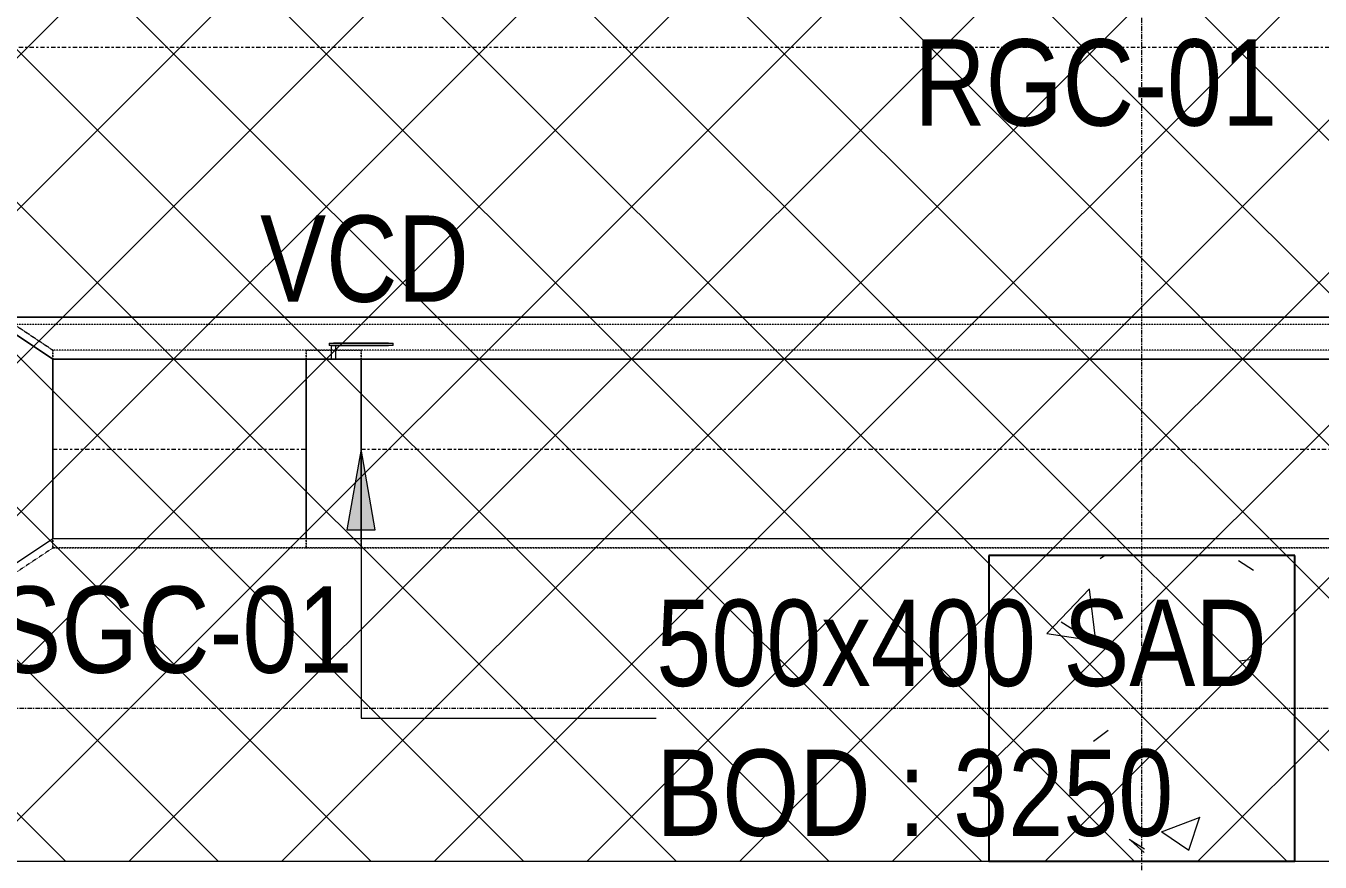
# Model space of a CAD drawing. Header units: inches. Extents: x -83664 to 20107, y -47222 to 19398.
# Drawn here: x -40073 to -36477, y -37192 to -34867 of the extents above; entities that cross this region are included whole.
import ezdxf

# ---------------------------------------------------------------- set-up
doc = ezdxf.new("R2010")
doc.units = ezdxf.units.IN
doc.header["$MEASUREMENT"] = 0
for name, pattern in [('Center', [29.999999, 12, -6, 6, -6]), ('Grid Line', [22.225, 12.7, -3.175, 3.175, -3.175]), ('Hidden 0_50', [1.0584, 0.5292, -0.5292])]:
    doc.linetypes.add(name, pattern=pattern)
for name, color, linetype, lineweight in [('A-COLS', 7, 'Continuous', 9), ('A-DETL-GENF', 7, 'Continuous', 9), ('G-ANNO-TEXT', 7, 'Continuous', 9), ('M-HVAC-DUCT-CNTR', 7, 'Center', 9), ('M-HVAC-DUCT-IDEN', 7, 'Continuous', 18), ('S-GRID', 7, 'Continuous', 9)]:
    doc.layers.add(name, color=color, linetype=linetype, lineweight=lineweight)
doc.layers.add('A-DETL', color=7, linetype='Continuous', lineweight=18, true_color=0x00a600)
doc.layers.add('M-HVAC-DUCT', color=7, linetype='Continuous', lineweight=9, true_color=0xffe97f)
doc.styles.add('Arial Narrow_21', font='ARIALN.TTF', dxfattribs={"height": 240})

# ---------------------------------------------------------------- blocks, each defined once
blk = doc.blocks.new('TEMW-ME-DMP-Volume Control Damper - Standard-7662304-FIRST FLOOR AC CONDITIONING LAYOUT - PART A')
at = {"layer": 'M-HVAC-DUCT', "color": 30, "true_color": 0xff7f00}
for p, q in [((-165.1, 288.1), (-165.1, 294.45)), ((-152.4, 294.45), (-165.1, 294.45)), ((-165.1, 288.1), (-152.4, 288.1)), ((0, 294.45), (-152.4, 294.45)), ((-152.4, 294.45), (0, 294.45)), ((0, 288.1), (-152.4, 288.1)), ((-152.4, 288.1), (0, 288.1)), ((-6.35, 250), (-6.35, 288.1)), ((6.35, 288.1), (-6.35, 288.1)), ((6.35, 288.1), (-6.35, 288.1)), ((12.7, 294.45), (0, 294.45)), ((0, 288.1), (12.7, 288.1)), ((6.35, 288.1), (6.35, 250)), ((12.7, 294.45), (12.7, 288.1)), ((-76.2, 250), (-76.2, -250)), ((-76.2, -250), (-76.2, 250)), ((76.2, 250), (-76.2, 250)), ((-76.2, 250), (76.2, 250)), ((-76.2, 250), (76.2, 250)), ((-6.35, 250), (6.35, 250)), ((-6.35, 250), (6.35, 250)), ((76.2, 250), (76.2, -250)), ((76.2, -250), (76.2, 250)), ((-76.2, -250), (76.2, -250)), ((-76.2, -250), (76.2, -250)), ((-76.2, -250), (76.2, -250))]:
    blk.add_line(p, q, dxfattribs=at)
blk = doc.blocks.new('M_Rectangular Transition - Length - Standard-8295204-FIRST FLOOR AC CONDITIONING LAYOUT - PART A')
at = {"layer": 'M-HVAC-DUCT', "color": 30, "true_color": 0xff7f00}
for p, q in [((0, 250), (375, 500)), ((0, 250), (375, 500)), ((375, -500), (375, 500)), ((375, 500), (375, -500)), ((0, 250), (0, -250)), ((0, -250), (0, 250)), ((0, -250), (375, -500)), ((375, -500), (0, -250))]:
    blk.add_line(p, q, dxfattribs=at)
blk = doc.blocks.new('TEMW-SMBZ-HO-BM-HVAC-00002_rvt-1-FIRST FLOOR AC CONDITIONING LAYOUT - PART A')
at = {"layer": 'M-HVAC-DUCT', "color": 30, "linetype": 'Hidden 0_50', "true_color": 0xff7f00}
for p, q in [((111458, 62603.7), (111083, 62853.7)), ((111083, 62853.7), (111458, 62603.7)), ((109156.7, 62675.6), (115905.4, 62675.6)), ((109156.7, 62675.6), (115905.4, 62675.6)), ((111458, 62053.7), (111458, 62603.7)), ((111458, 62603.7), (111458, 62053.7)), ((112162.1, 62603.7), (111458, 62603.7)), ((112162.1, 62603.7), (111458, 62603.7)), ((111458, 62053.7), (111458, 62603.7)), ((111458, 62603.7), (111458, 62053.7)), ((112162.1, 62603.7), (112162.1, 62053.7)), ((112314.5, 62603.7), (112162.1, 62603.7)), ((112162.1, 62603.7), (112314.5, 62603.7)), ((112162.1, 62053.7), (112162.1, 62603.7)), ((112162.1, 62053.7), (112162.1, 62603.7)), ((112162.1, 62603.7), (112162.1, 62053.7)), ((112314.5, 62053.7), (112314.5, 62603.7)), ((112314.5, 62603.7), (112314.5, 62053.7)), ((118309, 62603.7), (112314.5, 62603.7)), ((118309, 62603.7), (112314.5, 62603.7)), ((112314.5, 62053.7), (112314.5, 62603.7)), ((112314.5, 62603.7), (112314.5, 62053.7)), ((111458, 62053.7), (111083, 61803.7)), ((111458, 62053.7), (111083, 61803.7)), ((111458, 62053.7), (112162.1, 62053.7)), ((112162.1, 62053.7), (111458, 62053.7)), ((112162.1, 62053.7), (112314.5, 62053.7)), ((112314.5, 62053.7), (112162.1, 62053.7)), ((112314.5, 62053.7), (118309, 62053.7)), ((118309, 62053.7), (112314.5, 62053.7))]:
    blk.add_line(p, q, dxfattribs=at)
at = {"layer": 'M-HVAC-DUCT', "color": 30, "true_color": 0xff7f00}
for p, q in [((115905.4, 62695.6), (109156.7, 62695.6)), ((109156.7, 62695.6), (115905.4, 62695.6)), ((111458, 62578.7), (111458, 62078.7)), ((111458, 62078.7), (111458, 62578.7)), ((111458, 62578.7), (112162.1, 62578.7)), ((112162.1, 62578.7), (111458, 62578.7)), ((112162.1, 62578.7), (112162.1, 62078.7)), ((112162.1, 62078.7), (112162.1, 62578.7)), ((112314.5, 62578.7), (112314.5, 62078.7)), ((112314.5, 62078.7), (112314.5, 62578.7)), ((112314.5, 62578.7), (118309, 62578.7)), ((118309, 62578.7), (112314.5, 62578.7)), ((112162.1, 62078.7), (111458, 62078.7)), ((112162.1, 62078.7), (111458, 62078.7)), ((118309, 62078.7), (112314.5, 62078.7)), ((118309, 62078.7), (112314.5, 62078.7))]:
    blk.add_line(p, q, dxfattribs=at)
at = {"layer": 'M-HVAC-DUCT-CNTR', "color": 30, "true_color": 0xff7f00}
for p, q in [((115905.4, 63445.6), (109156.7, 63445.6)), ((111458, 62328.7), (112162.1, 62328.7)), ((112314.5, 62328.7), (118309, 62328.7))]:
    blk.add_line(p, q, dxfattribs=at)
at = {"layer": 'M-HVAC-DUCT', "color": 6, "linetype": 'Hidden 0_50', "lineweight": 9, "true_color": 0xff00ff, "rotation": 180}
blk.add_blockref('M_Rectangular Transition - Length - Standard-8295204-FIRST FLOOR AC CONDITIONING LAYOUT - PART A', (111458, 62328.7), dxfattribs=at)
at = {"layer": 'M-HVAC-DUCT', "color": 6, "linetype": 'Hidden 0_50', "lineweight": 9, "true_color": 0xff00ff, "extrusion": (0, 0, -1)}
blk.add_blockref('TEMW-ME-DMP-Volume Control Damper - Standard-7662304-FIRST FLOOR AC CONDITIONING LAYOUT - PART A', (-112238.3, 62328.7), dxfattribs=at)
blk = doc.blocks.new('TEMW-SMBZ-HO-BM-HVAC-00002_rvt-2-FIRST FLOOR AC CONDITIONING LAYOUT - PART A')
at = {"layer": 'M-HVAC-DUCT', "color": 30, "linetype": 'Hidden 0_50', "true_color": 0xff7f00}
for p, q in [((111458, 62603.7), (111083, 62853.7)), ((111083, 62853.7), (111458, 62603.7)), ((109156.7, 62675.6), (115905.4, 62675.6)), ((109156.7, 62675.6), (115905.4, 62675.6)), ((111458, 62053.7), (111458, 62603.7)), ((111458, 62603.7), (111458, 62053.7)), ((112162.1, 62603.7), (111458, 62603.7)), ((112162.1, 62603.7), (111458, 62603.7)), ((111458, 62053.7), (111458, 62603.7)), ((111458, 62603.7), (111458, 62053.7)), ((112162.1, 62603.7), (112162.1, 62053.7)), ((112314.5, 62603.7), (112162.1, 62603.7)), ((112162.1, 62603.7), (112314.5, 62603.7)), ((112162.1, 62053.7), (112162.1, 62603.7)), ((112162.1, 62053.7), (112162.1, 62603.7)), ((112162.1, 62603.7), (112162.1, 62053.7)), ((112314.5, 62053.7), (112314.5, 62603.7)), ((112314.5, 62603.7), (112314.5, 62053.7)), ((118309, 62603.7), (112314.5, 62603.7)), ((118309, 62603.7), (112314.5, 62603.7)), ((112314.5, 62053.7), (112314.5, 62603.7)), ((112314.5, 62603.7), (112314.5, 62053.7)), ((111458, 62053.7), (111083, 61803.7)), ((111458, 62053.7), (111083, 61803.7)), ((111458, 62053.7), (112162.1, 62053.7)), ((112162.1, 62053.7), (111458, 62053.7)), ((112162.1, 62053.7), (112314.5, 62053.7)), ((112314.5, 62053.7), (112162.1, 62053.7)), ((112314.5, 62053.7), (118309, 62053.7)), ((118309, 62053.7), (112314.5, 62053.7))]:
    blk.add_line(p, q, dxfattribs=at)
at = {"layer": 'M-HVAC-DUCT', "color": 30, "true_color": 0xff7f00}
for p, q in [((115905.4, 62695.6), (109156.7, 62695.6)), ((109156.7, 62695.6), (115905.4, 62695.6)), ((111458, 62578.7), (111458, 62078.7)), ((111458, 62078.7), (111458, 62578.7)), ((111458, 62578.7), (112162.1, 62578.7)), ((112162.1, 62578.7), (111458, 62578.7)), ((112162.1, 62578.7), (112162.1, 62078.7)), ((112162.1, 62078.7), (112162.1, 62578.7)), ((112314.5, 62578.7), (112314.5, 62078.7)), ((112314.5, 62078.7), (112314.5, 62578.7)), ((112314.5, 62578.7), (118309, 62578.7)), ((118309, 62578.7), (112314.5, 62578.7)), ((112162.1, 62078.7), (111458, 62078.7)), ((112162.1, 62078.7), (111458, 62078.7)), ((118309, 62078.7), (112314.5, 62078.7)), ((118309, 62078.7), (112314.5, 62078.7))]:
    blk.add_line(p, q, dxfattribs=at)
at = {"layer": 'M-HVAC-DUCT-CNTR', "color": 30, "true_color": 0xff7f00}
for p, q in [((115905.4, 63445.6), (109156.7, 63445.6)), ((111458, 62328.7), (112162.1, 62328.7)), ((112314.5, 62328.7), (118309, 62328.7))]:
    blk.add_line(p, q, dxfattribs=at)
at = {"layer": 'M-HVAC-DUCT', "color": 6, "linetype": 'Hidden 0_50', "lineweight": 9, "true_color": 0xff00ff, "rotation": 180}
blk.add_blockref('M_Rectangular Transition - Length - Standard-8295204-FIRST FLOOR AC CONDITIONING LAYOUT - PART A', (111458, 62328.7), dxfattribs=at)
at = {"layer": 'M-HVAC-DUCT', "color": 6, "linetype": 'Hidden 0_50', "lineweight": 9, "true_color": 0xff00ff, "extrusion": (0, 0, -1)}
blk.add_blockref('TEMW-ME-DMP-Volume Control Damper - Standard-7662304-FIRST FLOOR AC CONDITIONING LAYOUT - PART A', (-112238.3, 62328.7), dxfattribs=at)
blk = doc.blocks.new('SMBZ_Hospital Arch Model_2026_01_29_rvt-1-FIRST FLOOR AC CONDITIONING LAYOUT - PART A')
at = {"layer": 'A-COLS', "true_color": 0xbbbbbb}
h = blk.add_hatch(dxfattribs=at)
h.set_pattern_fill('FP_14', color=9, style=0, pattern_type=2)
h.set_pattern_definition([(50, (0, 0), (1093.1044, -95.634), [114.3, -1257.3]), (355, (0, 0), (-211.457, 1146.341), [91.44, -1005.84]), (100.451, (91.1, -8), (881.656, 1050.7), [97.14, -1068.54]), (46.184, (0, 304.8), (1626.475, -252.257), [171.45, -1885.95]), (96.636, (135.5, 283.8), (1424.416, 1484.565), [145.71, -1602.81]), (351.184, (0, 304.8), (1424.43, 1484.551), [137.16, -1508.76]), (21, (152.4, 228.6), (909.6863, -613.591), [114.3, -1257.3]), (326, (152.4, 228.6), (370.812, 1105.129), [91.44, -1005.84]), (71.451, (228.2, 177.5), (1280.503, 491.528), [97.14, -1068.54]), (37.5, (0, 0), (18.5313, 507.3303), [50.292, -943.356, 50.292, -970.788, -1009.65]), (37.5, (0, 0), (18.5313, 507.3303), [-2014.728, 50.292, -959.358]), (7.5, (0, 0), (400.9178, 601.0836), [50.292, -531.876, 50.292, -920.496, -384.81]), (7.5, (0, 0), (400.9178, 601.0836), [-1552.956, 50.292, -334.518]), (327.5, (-339.85, 0), (813.5452, -34.3737), [50.292, -330.708, 50.292, -1138.428, -1577.34]), (327.5, (-339.85, 0), (813.5452, -34.3737), [-1569.72, 50.292, -1527.048]), (317.5, (-492.25, 0), (888.7755, 152.56), [50.292, -445.008, 50.292, -739.14, -1120.14]), (317.5, (-492.25, 0), (888.7755, 152.56), [-1284.732, 50.292, -1069.848])])
h.paths.add_polyline_path([(114909.4, 61182.7), (114909.4, 62032.7), (114059.4, 62032.7), (114059.4, 61182.7)])
at = {"layer": 'A-COLS', "color": 9, "lineweight": 25, "true_color": 0xbbbbbb}
for p, q in [((114909.4, 62032.7), (114059.4, 62032.7)), ((114059.4, 62032.7), (114059.4, 61182.7)), ((114909.4, 61182.7), (114909.4, 62032.7)), ((114059.4, 61182.7), (114909.4, 61182.7))]:
    blk.add_line(p, q, dxfattribs=at)
at = {"layer": 'A-COLS', "color": 9, "true_color": 0xbbbbbb}
for p, q in [((114059.4, 61182.7), (114059.4, 62032.7)), ((114059.4, 62032.7), (114909.4, 62032.7)), ((114909.4, 62032.7), (114909.4, 61182.7)), ((114909.4, 61182.7), (114059.4, 61182.7))]:
    blk.add_line(p, q, dxfattribs=at)

msp = doc.modelspace()

# ---------------------------------------------------------------- hatches: boundary and pattern name
at = {"layer": 'A-DETL-GENF', "true_color": 0xff0000}
h = msp.add_hatch(dxfattribs=at)
h.set_pattern_fill('FP_59', color=1, style=0, pattern_type=2)
h.set_pattern_definition([(45, (-151456.65, -98372.2), (-212.13203, 212.13203), []), (135, (-151456.65, -98372.2), (-212.13203, -212.13203), [])])
h.paths.add_polyline_path([(-62993, -37189.5), (-27297.3, -37189.5), (-27297.3, -98.4), (-62993, -98.4), (-62993, -33333)])
at = {"layer": 'M-HVAC-DUCT-IDEN', "lineweight": 9}
msp.add_hatch(color=256, dxfattribs=at).paths.add_polyline_path([(-39142.2, -36043.5), (-39181.8, -36268.5), (-39102.5, -36268.5)])

# ---------------------------------------------------------------- linework, layer by layer
at = {"layer": 'A-DETL', "color": 1, "lineweight": 9, "true_color": 0xff0000}
msp.add_line((-62993, -37189.5), (-27297.3, -37189.5), dxfattribs=at)
at = {"layer": 'M-HVAC-DUCT-IDEN', "lineweight": 9}
for p, q in [((-39142.2, -36043.5), (-39181.8, -36268.5)), ((-39102.5, -36268.5), (-39142.2, -36043.5)), ((-39142.2, -36043.5), (-39142.2, -36791.9)), ((-39181.8, -36268.5), (-39102.5, -36268.5)), ((-39142.2, -36791.9), (-38321.7, -36791.9))]:
    msp.add_line(p, q, dxfattribs=at)
at = {"layer": 'S-GRID', "color": 254, "linetype": 'Grid Line', "true_color": 0xdcdcdc}
for p, q in [((-36972.3, -44103.7), (-36972.3, 15149.1)), ((20106.7, -36764.5), (-81517, -36764.5))]:
    msp.add_line(p, q, dxfattribs=at)

# ---------------------------------------------------------------- block references
at = {"lineweight": 5}
for name in ['SMBZ_Hospital Arch Model_2026_01_29_rvt-1-FIRST FLOOR AC CONDITIONING LAYOUT - PART A', 'TEMW-SMBZ-HO-BM-HVAC-00002_rvt-1-FIRST FLOOR AC CONDITIONING LAYOUT - PART A', 'TEMW-SMBZ-HO-BM-HVAC-00002_rvt-2-FIRST FLOOR AC CONDITIONING LAYOUT - PART A']:
    msp.add_blockref(name, (-151456.7, -98372.2), dxfattribs=at)

# ---------------------------------------------------------------- texts
at = {"layer": 'G-ANNO-TEXT', "char_height": 240, "attachment_point": 1, "style": 'Arial Narrow_21'}
for s, insert, width in [('RGC-01', (-37604.8, -34904.2), 1274.683), ('VCD', (-39422.6, -35394), 733.544), ('SGC-01', (-40158.7, -36425.5), 1250.632)]:
    msp.add_mtext(s, dxfattribs=dict(at, insert=insert, width=width))
at = {"layer": 'M-HVAC-DUCT-IDEN', "lineweight": 9, "char_height": 240, "attachment_point": 1, "style": 'Arial Narrow_21'}
for s, insert, width in [('500x400 SAD', (-38321.7, -36462.3), 2128.48), ('BOD : 3250', (-38321.7, -36879), 1803.797)]:
    msp.add_mtext(s, dxfattribs=dict(at, insert=insert, width=width))

doc.saveas('drawing.dxf')
